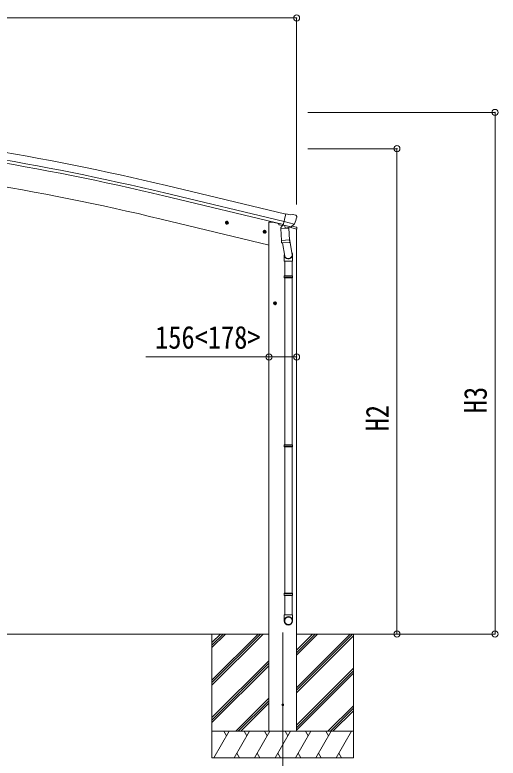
# Model space of a CAD drawing. Units: millimetres at full size, sheet at 1:35; details may follow other scales. Extents: x -9783 to 9892, y -6828 to 6752.
# Drawn here: x -1884 to 849, y -1671 to 2533 of the extents above; entities that cross this region are included whole.
import ezdxf
from ezdxf.enums import TextEntityAlignment as Align

# ---------------------------------------------------------------- set-up
doc = ezdxf.new("R2010")
doc.units = ezdxf.units.MM
doc.header["$LTSCALE"] = 35
doc.header["$PDMODE"] = 32
doc.header["$PDSIZE"] = 35
for name, color, linetype, lineweight in [('0-0_0', 7, 'Continuous', 9), ('0-1_本体', 4, 'Continuous', 9), ('0-2_部品', 7, 'Continuous', 9), ('0-8_PARTS2', 2, 'Continuous', 9), ('0-A_寸法', 6, 'Continuous', 9)]:
    doc.layers.add(name, color=color, linetype=linetype, lineweight=lineweight)
doc.styles.add('ＭＳ ゴシック', font='')
doc.styles.get('ＭＳ ゴシック').set_extended_font_data('MS Gothic')

msp = doc.modelspace()

# ---------------------------------------------------------------- linework, layer by layer
at = {"layer": '0-0_0'}
for p, q in [((-7316.55, -968.88), (-447.58, -968.88)), ((-769.13, -968.88), (-769.13, -1668.88)), ((-769.13, -1229.61), (-508.4, -968.88)), ((-769.13, -1243.75), (-494.26, -968.88)), ((-769.13, -1257.89), (-480.12, -968.88)), ((-769.13, -1045.76), (-692.25, -968.88)), ((-769.13, -1031.62), (-706.39, -968.88)), ((-769.13, -1017.47), (-720.55, -968.89)), ((-720.55, -968.89), (-720.54, -968.88)), ((-291.38, -1088.51), (-171.75, -968.88)), ((-291.38, -1074.37), (-185.89, -968.88)), ((-291.38, -1060.23), (-200.04, -968.88)), ((-291.38, -1272.36), (12.09, -968.89)), ((-291.38, -1286.5), (26.23, -968.89)), ((-291.38, -1300.64), (30.87, -978.39)), ((-290.88, -968.88), (144.3, -968.88)), ((30.87, -968.88), (30.87, -1668.88)), ((-769.13, -1441.74), (-446.88, -1119.49)), ((-769.13, -1455.88), (-446.88, -1133.63)), ((-769.13, -1470.02), (-446.88, -1147.77)), ((-291.38, -1484.49), (30.87, -1162.24)), ((-291.38, -1498.63), (30.87, -1176.38)), ((-291.38, -1512.77), (30.87, -1190.52)), ((-634.14, -1518.88), (-446.88, -1331.62)), ((-620, -1518.88), (-446.88, -1345.76)), ((-605.86, -1518.88), (-446.88, -1359.9)), ((-113.64, -1518.88), (30.87, -1374.37)), ((-99.5, -1518.88), (30.87, -1388.51)), ((-85.36, -1518.88), (30.87, -1402.65)), ((30.87, -1518.88), (-769.13, -1518.88)), ((-758.85, -1668.88), (-672.24, -1518.88)), ((-687.24, -1544.86), (-702.24, -1518.88)), ((-643.37, -1668.88), (-556.77, -1518.88)), ((-571.77, -1544.86), (-586.78, -1518.88)), ((-527.91, -1668.88), (-441.3, -1518.88)), ((-456.3, -1544.86), (-471.3, -1518.88)), ((-412.44, -1668.88), (-325.83, -1518.88)), ((-340.83, -1544.86), (-355.83, -1518.88)), ((-296.96, -1668.88), (-210.36, -1518.88)), ((-225.36, -1544.86), (-240.36, -1518.88)), ((-181.49, -1668.88), (-94.89, -1518.88)), ((-124.89, -1518.88), (-109.89, -1544.86)), ((-66.02, -1668.88), (20.58, -1518.88)), ((-769.13, -1668.88), (30.87, -1668.88)), ((-628.38, -1642.9), (-613.38, -1668.88)), ((-512.91, -1642.9), (-497.91, -1668.88)), ((-397.44, -1642.9), (-382.44, -1668.88)), ((-281.97, -1642.9), (-266.97, -1668.88)), ((-166.5, -1642.9), (-151.5, -1668.88)), ((-51.03, -1642.9), (-36.03, -1668.88))]:
    msp.add_line(p, q, dxfattribs=at)
at = {"layer": '0-1_本体'}
for p, q in [((-350.9, 1405.35), (-1026.59, 1567.3)), ((-360.99, 1363.37), (-1036.65, 1525.32)), ((-364.91, 1347.01), (-1040.57, 1508.96)), ((-446.38, 1231.12), (-1057.19, 1377.76)), ((-446.72, 1361.12), (-446.72, -1518.88)), ((-290.72, 1322.15), (-290.72, -1518.88))]:
    msp.add_line(p, q, dxfattribs=at)
msp.add_lwpolyline([(-446.72, 1361.12), (-426.72, 1361.12), (-392.88, 1353)], dxfattribs=at)
for centre, radius, start, end in [((-4399.35, -12503.95), 14469.82, 76.52099, 85.02099), ((-4399.35, -12503.95), 14409.82, 76.52099, 85.02099), ((-4399.35, -12503.95), 14426.65, 76.52099, 85.02099), ((-4416.76, -12617.05), 14392.42, 76.50111, 84.99887)]:
    msp.add_arc(centre, radius, start, end, dxfattribs=at)
at = {"layer": '0-2_部品'}
for p, q in [((-324.5, 1401.06), (-350.44, 1407.29)), ((-324.5, 1401.06), (-311.24, 1403.76)), ((-296.76, 1400.58), (-309.95, 1403.74)), ((-293.67, 1398.33), (-289.81, 1392.03)), ((-289.45, 1389.75), (-289.72, 1388.6)), ((-675.19, 1355.06), (-694.63, 1359.73)), ((-692.21, 1359.15), (-687.04, 1364.59)), ((-690.08, 1351.95), (-692.21, 1359.15)), ((-687.24, 1347.67), (-682.58, 1367.12)), ((-687.04, 1364.59), (-679.74, 1362.84)), ((-679.74, 1362.84), (-677.61, 1355.64)), ((-392.88, 1353.78), (-392.88, 1350.46)), ((-370.15, 1341.06), (-389.04, 1345.6)), ((-366.16, 1345.66), (-379.47, 1330.34)), ((-365.22, 1345.72), (-366.16, 1345.66)), ((-303.5, 1349.44), (-361.01, 1363.25)), ((-320.35, 1334.53), (-303.98, 1349.03)), ((-461.36, 1303.31), (-480.81, 1307.98)), ((-478.38, 1307.4), (-473.21, 1312.84)), ((-476.25, 1300.2), (-478.38, 1307.4)), ((-473.42, 1295.92), (-468.75, 1315.37)), ((-473.21, 1312.84), (-465.92, 1311.09)), ((-465.92, 1311.09), (-463.78, 1303.89)), ((-380.58, 1323.89), (-334.89, 1327.08)), ((-375.9, 1257.05), (-380.58, 1323.89)), ((-379.47, 1330.34), (-379.03, 1324)), ((-362.13, 1343.25), (-363.66, 1343.62)), ((-325.43, 1334.44), (-362.13, 1343.25)), ((-356.18, 1341.43), (-355.16, 1326.82)), ((-327.97, 1332.43), (-353.79, 1325.99)), ((-336.67, 1330.26), (-336.44, 1326.98)), ((-334.89, 1327.08), (-330.22, 1260.25)), ((-288.32, 1321.42), (-331.03, 1331.67)), ((-323.06, 1333.97), (-330.58, 1335.77)), ((-327.27, 1334.21), (-327.22, 1333.47)), ((-323.9, 1334.07), (-325.43, 1334.44)), ((-316.83, 1337.52), (-290.62, 1331.23)), ((-288.32, 1328.31), (-288.32, 1321.42)), ((-330.56, 1265.13), (-316.03, 1177.36)), ((-375.9, 1257.05), (-330.22, 1260.25)), ((-375.89, 1257.05), (-375, 1244.36)), ((-331.2, 1245.64), (-372.9, 1242.73)), ((-369.38, 1242.97), (-356.74, 1168.04)), ((-329.36, 1247.78), (-330.23, 1260.25)), ((-329.75, 1246.42), (-329.75, 1246.42)), ((-359.88, 1174.86), (-359.88, 1140.2)), ((-359.88, 1140.2), (-313.88, 1140.2)), ((-357.88, 1140.2), (-357.88, 1057.68)), ((-315.88, 1140.2), (-315.88, 1057.68)), ((-313.88, 1140.2), (-313.88, 1174.55)), ((-359.88, 1055.68), (-358.88, 1057.68)), ((-359.88, 1055.68), (-313.88, 1055.68)), ((-359.88, 1055.68), (-359.88, 1047.68)), ((-358.88, 1057.68), (-314.88, 1057.68)), ((-313.88, 1055.68), (-314.88, 1057.68)), ((-359.88, 1047.68), (-313.88, 1047.68)), ((-359.88, 1047.68), (-358.88, 1045.68)), ((-358.88, 1045.68), (-314.88, 1045.68)), ((-357.88, 1045.68), (-357.88, 101.49)), ((-315.88, 1045.68), (-315.88, 101.49)), ((-422.38, 901.62), (-402.38, 901.62)), ((-418.88, 905.37), (-412.38, 909.13)), ((-412.38, 891.62), (-412.38, 911.62)), ((-412.38, 909.13), (-405.88, 905.37)), ((-405.88, 897.87), (-412.38, 894.11)), ((-405.88, 905.37), (-405.88, 897.87)), ((-359.88, 99.49), (-358.88, 101.49)), ((-359.88, 99.49), (-313.88, 99.49)), ((-359.88, 99.49), (-359.88, 91.49)), ((-359.88, 91.49), (-313.88, 91.49)), ((-359.88, 91.49), (-358.88, 89.49)), ((-358.88, 101.49), (-314.88, 101.49)), ((-358.88, 89.49), (-314.88, 89.49)), ((-357.88, 89.49), (-357.88, -738.43)), ((-315.88, 89.49), (-315.88, -738.43)), ((-313.88, 99.49), (-314.88, 101.49)), ((-359.88, -740.43), (-358.88, -738.43)), ((-359.88, -740.43), (-313.88, -740.43)), ((-359.88, -740.43), (-359.88, -748.43)), ((-359.88, -748.43), (-313.88, -748.43)), ((-359.88, -748.43), (-358.88, -750.43)), ((-358.88, -738.43), (-314.88, -738.43)), ((-358.88, -750.43), (-314.88, -750.43)), ((-357.88, -750.43), (-357.88, -860.43)), ((-315.88, -750.43), (-315.88, -860.43)), ((-313.88, -740.43), (-314.88, -738.43)), ((-359.88, -894.58), (-359.88, -860.43)), ((-359.88, -860.43), (-313.88, -860.43)), ((-313.88, -894.58), (-313.88, -860.43))]:
    msp.add_line(p, q, dxfattribs=at)
for points in [[(-355.86, 1341.84), (-365.59, 1344.18), (-350.44, 1407.29)], [(-677.61, 1355.64), (-682.78, 1350.2), (-690.08, 1351.95)], [(-303.23, 1350.02), (-303.82, 1349.18), (-303.98, 1349.03)], [(-463.78, 1303.89), (-468.95, 1298.45), (-476.25, 1300.2)], [(-355.86, 1341.84), (-355.63, 1341.69), (-330.86, 1335.74), (-330.58, 1335.77)], [(-313.88, 1055.68), (-313.88, 1047.68), (-314.88, 1045.68)], [(-412.38, 894.11), (-418.88, 897.87), (-418.88, 905.37)], [(-313.88, 99.49), (-313.88, 91.49), (-314.88, 89.49)], [(-313.88, -740.43), (-313.88, -748.43), (-314.88, -750.43)]]:
    msp.add_lwpolyline(points, dxfattribs=at)
for centre, radius in [((-684.91, 1357.39), 8.5), ((-684.91, 1357.39), 7.7), ((-684.91, 1357.39), 6.5), ((-471.08, 1305.64), 8.5), ((-471.08, 1305.64), 7.7), ((-471.08, 1305.64), 6.5), ((-412.38, 901.62), 8.5), ((-412.38, 901.62), 7.7), ((-412.38, 901.62), 6.5)]:
    msp.add_circle(centre, radius, dxfattribs=at)
at = {"layer": '0-2_部品', "color": 4}
msp.add_circle((-368.63, -1368.88), 4.5, dxfattribs=at)
at = {"layer": '0-2_部品'}
for centre, radius, start, end in [((-310.65, 1400.82), 3, 76.5, 101.5), ((-486.53, 1435.85), 202.4, 334.90875, 346.5), ((-297.93, 1395.71), 5, 31.5, 76.5), ((-387.88, 1350.46), 5, 180, 256.5), ((-363.55, 1344.11), 0.5, 221.23754, 256.5), ((-356.78, 1341.35), 0.604, 7.79405, 79.40158), ((-354.14, 1326.97), 1.03, 188.03431, 289.96103), ((-328.21, 1333.4), 1, 284, 4), ((-326.77, 1334.25), 0.5, 76.5, 184), ((-323.78, 1334.56), 0.5, 256.5, 291.76246), ((-291.32, 1328.31), 3, 0, 76.5), ((-373.04, 1244.72), 2, 190.53157, 274), ((-331.34, 1247.64), 2, 274, 322.59038), ((-331.3, 1247.61), 1.95, 322.52234, 4.95983)]:
    msp.add_arc(centre, radius, start, end, dxfattribs=at)
for centre, major_axis, ratio, start_param, end_param in [((-292.37, 1390.46), (1.57, -2.57), 0.99628, 0.7835347, 1.5707963), ((-322.37, 1336.89), (0.73, -2.92), 0.997631, 5.8041905, 5.8929484), ((-322.4, 1337.02), (-2.63, 3.16), 0.650902, 2.1145521, 2.1873627), ((-322.34, 1336.79), (0.73, -2.92), 0.997631, 5.965759, 6.7621801), ((-336.88, 1174.86), (-23, 0), 0.996195, 6.0000678, 10.0103449), ((-336.88, 1174.86), (-21, 0), 0.996195, 0.3319459, 3.3482706), ((-336.88, -892.83), (23, 0), 0.996195, 6.2831853, 9.424778), ((-336.88, -894.58), (23, 0), 0.996195, 6.2831853, 9.424778), ((-336.88, -894.58), (0, -23.43), 0.981806, 4.712389, 7.8539816)]:
    msp.add_ellipse(centre, major_axis=major_axis, ratio=ratio, start_param=start_param, end_param=end_param, dxfattribs=at)
msp.add_ellipse((-336.88, -894.58), major_axis=(-21, 0), ratio=0.996195, dxfattribs=at)
at = {"layer": '0-8_PARTS2'}
msp.add_line((-368.63, -959.67), (-368.63, -1809.91), dxfattribs=at)
at = {"layer": '0-A_寸法'}
for p, q in [((-290.72, 2515.02), (-7472.72, 2515.02)), ((-290.72, 2515.02), (-290.72, 1460.2)), ((831.58, 1980.7), (-227.87, 1980.7)), ((831.58, -968.88), (831.58, 1980.7)), ((276.56, 1775.8), (-227.87, 1775.8)), ((276.56, -968.88), (276.56, 1775.8)), ((-446.72, 597.89), (-1142.87, 597.89)), ((-446.72, 597.89), (-290.72, 597.89)), ((276.56, -968.88), (-227.87, -968.88)), ((831.58, -968.88), (276.56, -968.88))]:
    msp.add_line(p, q, dxfattribs=at)
for p in [(-290.72, 2515.02), (831.58, 1980.7), (276.56, 1775.8), (-446.72, 597.89), (-290.72, 597.89), (276.56, -968.88), (831.58, -968.88)]:
    msp.add_point(p, dxfattribs=at)

# ---------------------------------------------------------------- texts
at = {"layer": '0-A_寸法', "color": 7, "style": 'ＭＳ ゴシック', "width": 0.85}
msp.add_text('156<178>', height=129, dxfattribs=at).set_placement((-1090.72, 605.89), align=Align.BOTTOM_LEFT)
for s, p in [('H3', (823.58, 279.91)), ('H2', (268.56, 177.46))]:
    msp.add_text(s, height=129, rotation=90, dxfattribs=at).set_placement(p, align=Align.BOTTOM_LEFT)

doc.saveas('drawing.dxf')
